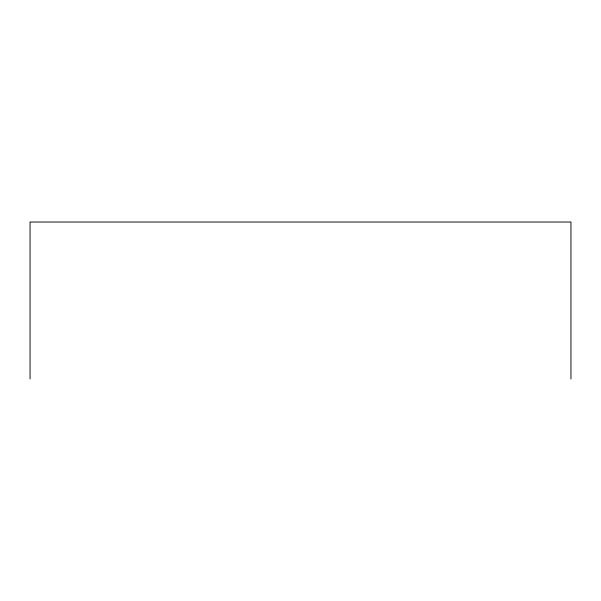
<?xml version="1.0" encoding="UTF-8"?>
<svg xmlns="http://www.w3.org/2000/svg" width="601" height="601" viewBox="0 0 601 601"><rect width="100%" height="100%" fill="white"/><g stroke="black" fill="none" stroke-linecap="round" stroke-linejoin="round"><path stroke-width="0.9" d="M570.95 378.968L570.95 222.032L30.05 222.032L30.05 378.968"/></g></svg>
